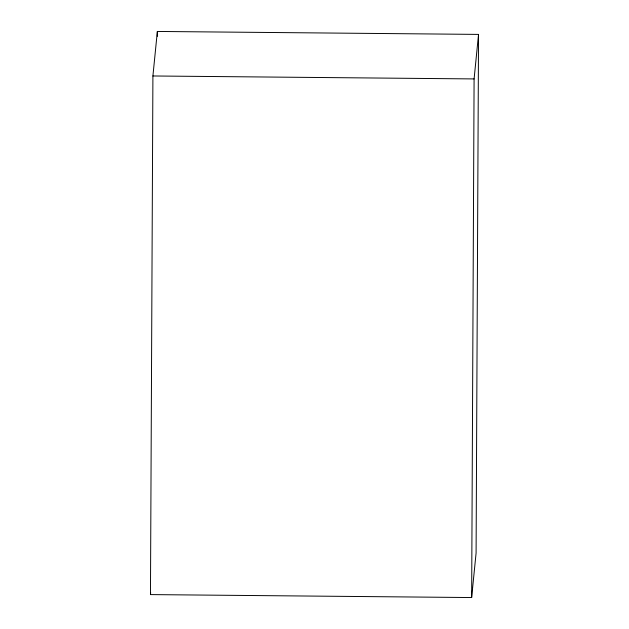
<?xml version="1.0" encoding="UTF-8"?>
<svg xmlns="http://www.w3.org/2000/svg" width="629" height="629" viewBox="0 0 629 629"><rect width="100%" height="100%" fill="white"/><g stroke="black" fill="none" stroke-linecap="round" stroke-linejoin="round"><path stroke-width="0.94" d="M150.465 594.594L152.91 75.975L157.352 31.45L478.535 34.406L476.09 553.025L471.648 597.55L150.465 594.594L150.661 592.66M157.329 36.364L157.352 31.45M471.648 597.55L474.093 78.924L478.535 34.406M152.91 75.975L474.093 78.924"/></g></svg>
